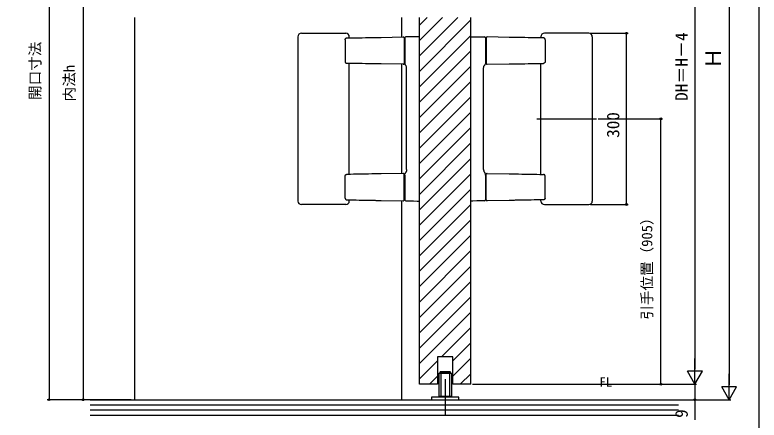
# Model space of a CAD drawing. Units: millimetres, scale not verified. Extents: x -438 to 438, y -652 to 649.
# Drawn here: x 2.5 to 437.5, y -80 to 156.6 of the extents above; entities that cross this region are included whole.
import ezdxf
from ezdxf.enums import TextEntityAlignment as Align

# ---------------------------------------------------------------- set-up
doc = ezdxf.new("R2010")
doc.units = ezdxf.units.MM
doc.header["$LTSCALE"] = 4
for name, color, linetype in [('0-2_USER1', 3, 'Continuous'), ('0-4_YKK_12', 2, 'Continuous'), ('0-5_YKK_13', 4, 'Continuous'), ('0-7_YKK_D', 6, 'Continuous'), ('0-8_YKK_ZWAK', 7, 'Continuous'), ('0-9_YSS_K', 3, 'Continuous')]:
    doc.layers.add(name, color=color, linetype=linetype)
doc.styles.add('ＭＳ ゴシック', font='')
doc.styles.get('ＭＳ ゴシック').set_extended_font_data('MS Gothic')

msp = doc.modelspace()

# ---------------------------------------------------------------- linework, layer by layer
at = {"layer": '0-4_YKK_12'}
for p, q in [((72.498, 155.099), (72.498, -68.112)), ((228.498, 155.099), (228.498, 143.697)), ((238.998, -59.11), (238.998, 155.099)), ((238.998, 150.582), (243.515, 155.099)), ((238.998, 141.602), (252.495, 155.099)), ((238.998, 132.621), (261.475, 155.099)), ((238.998, 123.641), (268.998, 153.641)), ((268.998, -59.11), (268.998, 155.099)), ((238.998, 114.661), (268.998, 144.661)), ((238.998, 105.681), (268.998, 135.681)), ((228.498, 127.75), (228.498, 63.997)), ((238.998, 96.7), (268.998, 126.7)), ((238.998, 87.72), (268.998, 117.72)), ((238.998, 78.74), (268.998, 108.74)), ((238.998, 69.76), (268.998, 99.76)), ((307.498, 95.874), (342.498, 95.874)), ((238.998, 60.779), (268.998, 90.779)), ((238.998, 51.799), (268.998, 81.799)), ((238.998, 42.819), (268.998, 72.819)), ((238.998, 33.838), (268.998, 63.838)), ((238.998, 24.858), (268.998, 54.858)), ((228.498, 48.05), (228.498, -68.112)), ((238.998, 15.878), (268.998, 45.878)), ((238.998, 6.898), (268.998, 36.898)), ((238.998, -2.083), (268.998, 27.917)), ((238.998, -11.063), (268.998, 18.937)), ((238.998, -20.043), (268.998, 9.957)), ((238.998, -29.023), (268.998, 0.977)), ((238.998, -38.004), (268.998, -8.004)), ((238.998, -46.984), (268.998, -16.984)), ((251.852, -43.11), (268.998, -25.964)), ((258.498, -45.444), (268.998, -34.944)), ((238.998, -55.964), (249.498, -45.464)), ((258.498, -54.425), (268.998, -43.925)), ((244.832, -59.11), (249.498, -54.444)), ((262.793, -59.11), (268.998, -52.905)), ((249.498, -59.11), (238.998, -59.11)), ((268.998, -59.11), (258.498, -59.11))]:
    msp.add_line(p, q, dxfattribs=at)
msp.add_lwpolyline([(258.498, -59.11), (258.498, -43.11), (249.498, -43.11), (249.498, -59.11)], dxfattribs=at)
at = {"layer": '0-5_YKK_13'}
for p, q in [((167.998, 143.874), (167.998, 47.874)), ((169.998, 145.874), (172.97, 145.874)), ((172.97, 145.874), (174.512, 145.874)), ((174.512, 145.874), (191.483, 145.874)), ((191.483, 145.874), (193.026, 145.874)), ((193.026, 145.874), (195.998, 145.874)), ((197.998, 143.165), (197.998, 143.874)), ((216.57, 143.489), (229.489, 143.715)), ((238.998, 143.874), (237.726, 143.851)), ((238.998, 142.874), (238.998, 143.874)), ((268.998, 143.874), (270.27, 143.851)), ((268.998, 142.874), (268.998, 143.874)), ((291.425, 143.489), (278.506, 143.715)), ((309.998, 143.165), (309.998, 143.874)), ((314.97, 145.874), (311.998, 145.874)), ((316.512, 145.874), (314.97, 145.874)), ((333.483, 145.874), (316.512, 145.874)), ((335.026, 145.874), (333.483, 145.874)), ((337.998, 145.874), (335.026, 145.874)), ((339.998, 143.874), (339.998, 47.874)), ((195.591, 142.13), (195.591, 129.317)), ((196.424, 143.136), (198.192, 143.168)), ((229.998, 143.215), (229.998, 128.232)), ((230.498, 140.424), (229.998, 140.424)), ((230.498, 142.738), (230.498, 128.649)), ((238.998, 48.873), (238.998, 142.874)), ((268.998, 48.873), (268.998, 142.874)), ((277.498, 142.738), (277.498, 128.649)), ((277.498, 140.424), (277.998, 140.424)), ((277.998, 143.215), (277.998, 128.232)), ((311.572, 143.136), (309.804, 143.168)), ((312.404, 142.13), (312.404, 129.317)), ((230.498, 131.024), (229.998, 131.024)), ((277.498, 131.024), (277.998, 131.024)), ((198.192, 128.279), (196.424, 128.311)), ((197.998, 63.465), (197.998, 128.282)), ((229.489, 127.732), (216.57, 127.958)), ((278.506, 127.732), (291.425, 127.958)), ((309.804, 128.279), (311.572, 128.311)), ((309.998, 63.465), (309.998, 128.282)), ((231.498, 66.274), (231.498, 125.473)), ((276.498, 66.274), (276.498, 125.473)), ((195.591, 49.617), (195.591, 62.43)), ((198.192, 63.468), (196.424, 63.436)), ((229.489, 64.015), (216.57, 63.789)), ((229.998, 48.532), (229.998, 63.515)), ((230.498, 63.098), (230.498, 49.009)), ((277.498, 63.098), (277.498, 49.009)), ((277.998, 48.532), (277.998, 63.515)), ((278.506, 64.015), (291.425, 63.789)), ((309.804, 63.468), (311.572, 63.436)), ((312.404, 49.617), (312.404, 62.43)), ((230.498, 60.724), (229.998, 60.724)), ((277.498, 60.724), (277.998, 60.724)), ((196.424, 48.611), (198.192, 48.579)), ((197.998, 47.874), (197.998, 48.582)), ((216.57, 48.258), (229.489, 48.032)), ((230.498, 51.324), (229.998, 51.324)), ((277.498, 51.324), (277.998, 51.324)), ((291.425, 48.258), (278.506, 48.032)), ((311.572, 48.611), (309.804, 48.579)), ((309.998, 47.874), (309.998, 48.582)), ((172.97, 45.874), (169.998, 45.874)), ((174.512, 45.874), (172.97, 45.874)), ((191.483, 45.874), (174.512, 45.874)), ((193.026, 45.874), (191.483, 45.874)), ((195.998, 45.874), (193.026, 45.874)), ((311.998, 45.874), (314.97, 45.874)), ((314.97, 45.874), (316.512, 45.874)), ((316.512, 45.874), (333.483, 45.874)), ((333.483, 45.874), (335.026, 45.874)), ((335.026, 45.874), (337.998, 45.874)), ((250.998, -51.813), (251.198, -51.613)), ((250.998, -51.813), (250.998, -52.613)), ((250.998, -51.813), (256.998, -51.813)), ((251.198, -51.613), (256.798, -51.613)), ((256.998, -51.813), (256.798, -51.613)), ((256.998, -51.813), (256.998, -52.613)), ((250.248, -52.813), (250.448, -52.613)), ((257.548, -52.613), (250.448, -52.613)), ((251.498, -52.613), (251.498, -66.613)), ((253.998, -56.188), (253.998, -76.945)), ((256.498, -52.613), (256.498, -66.613)), ((257.748, -52.813), (257.548, -52.613)), ((257.748, -52.813), (257.748, -66.213)), ((257.748, -66.213), (250.248, -66.213)), ((257.548, -66.413), (250.448, -66.413)), ((257.548, -66.413), (257.748, -66.213))]:
    msp.add_line(p, q, dxfattribs=at)
for points in [[(237.726, 143.851), (235.425, 143.811), (233.178, 143.772), (230.989, 143.734)], [(270.27, 143.851), (272.571, 143.811), (274.818, 143.772), (277.006, 143.734)], [(195.591, 142.13), (195.597, 142.286), (195.629, 142.438), (195.678, 142.581), (195.744, 142.712), (195.826, 142.829), (195.922, 142.931), (196.031, 143.016), (196.153, 143.079), (196.285, 143.122), (196.424, 143.136)], [(198.192, 143.168), (198.384, 143.172), (198.563, 143.175), (198.719, 143.178)], [(198.719, 143.178), (200.364, 143.206), (202.054, 143.236), (203.785, 143.266), (205.557, 143.297), (207.368, 143.329), (209.218, 143.361), (211.104, 143.394), (213.024, 143.427)], [(213.024, 143.427), (213.569, 143.437), (214.138, 143.447), (214.728, 143.457), (215.333, 143.468), (215.949, 143.478), (216.57, 143.489)], [(230.498, 143.234), (230.498, 143.223), (230.498, 143.192), (230.498, 143.139), (230.498, 143.066), (230.498, 142.971), (230.498, 142.86), (230.498, 142.738)], [(277.498, 143.234), (277.498, 143.223), (277.498, 143.192), (277.498, 143.139), (277.498, 143.066), (277.498, 142.971), (277.498, 142.86), (277.498, 142.738)], [(294.971, 143.427), (294.426, 143.437), (293.857, 143.447), (293.268, 143.457), (292.663, 143.468), (292.047, 143.478), (291.425, 143.489)], [(309.277, 143.178), (307.631, 143.206), (305.942, 143.236), (304.211, 143.266), (302.439, 143.297), (300.627, 143.329), (298.778, 143.361), (296.892, 143.394), (294.971, 143.427)], [(309.804, 143.168), (309.611, 143.172), (309.433, 143.175), (309.277, 143.178)], [(312.404, 142.13), (312.398, 142.286), (312.366, 142.438), (312.318, 142.581), (312.252, 142.712), (312.17, 142.829), (312.074, 142.931), (311.964, 143.016), (311.842, 143.079), (311.71, 143.122), (311.572, 143.136)], [(195.591, 129.317), (195.597, 129.161), (195.629, 129.009), (195.678, 128.866), (195.744, 128.735), (195.826, 128.618), (195.922, 128.516), (196.031, 128.431), (196.153, 128.368), (196.285, 128.325), (196.424, 128.311)], [(198.719, 128.269), (198.563, 128.272), (198.384, 128.275), (198.192, 128.279)], [(213.024, 128.02), (211.104, 128.053), (209.218, 128.086), (207.368, 128.119), (205.557, 128.15), (203.785, 128.181), (202.054, 128.211), (200.364, 128.241), (198.719, 128.269)], [(216.57, 127.958), (215.949, 127.969), (215.333, 127.979), (214.728, 127.99), (214.138, 128), (213.569, 128.01), (213.024, 128.02)], [(230.498, 128.649), (230.498, 128.496), (230.498, 128.364), (230.498, 128.264), (230.498, 128.152), (230.498, 127.935)], [(231.498, 125.475), (231.49, 125.76), (231.445, 126.044), (231.378, 126.32), (231.288, 126.587), (231.175, 126.837), (231.054, 127.054), (230.951, 127.21), (230.879, 127.308), (230.83, 127.371), (230.793, 127.415), (230.737, 127.478), (230.697, 127.521), (230.668, 127.549)], [(276.498, 125.475), (276.505, 125.76), (276.55, 126.044), (276.617, 126.32), (276.708, 126.587), (276.82, 126.837), (276.941, 127.054), (277.044, 127.21), (277.116, 127.308), (277.166, 127.371), (277.203, 127.415), (277.258, 127.478), (277.299, 127.521), (277.328, 127.549)], [(277.498, 128.649), (277.498, 128.496), (277.498, 128.364), (277.498, 128.264), (277.498, 128.152), (277.498, 127.935)], [(291.425, 127.958), (292.047, 127.969), (292.663, 127.979), (293.268, 127.99), (293.857, 128), (294.426, 128.01), (294.971, 128.02)], [(294.971, 128.02), (296.892, 128.053), (298.778, 128.086), (300.627, 128.119), (302.439, 128.15), (304.211, 128.181), (305.942, 128.211), (307.631, 128.241), (309.277, 128.269)], [(309.277, 128.269), (309.433, 128.272), (309.611, 128.275), (309.804, 128.279)], [(312.404, 129.317), (312.398, 129.161), (312.366, 129.009), (312.318, 128.866), (312.252, 128.735), (312.17, 128.618), (312.074, 128.516), (311.964, 128.431), (311.842, 128.368), (311.71, 128.325), (311.572, 128.311)], [(231.498, 66.272), (231.49, 65.987), (231.445, 65.703), (231.378, 65.427), (231.288, 65.16), (231.175, 64.91), (231.054, 64.693), (230.951, 64.537), (230.879, 64.439), (230.83, 64.376), (230.793, 64.332), (230.737, 64.269), (230.697, 64.226), (230.668, 64.198)], [(276.498, 66.272), (276.505, 65.987), (276.55, 65.703), (276.617, 65.427), (276.708, 65.16), (276.82, 64.91), (276.941, 64.693), (277.044, 64.537), (277.116, 64.439), (277.166, 64.376), (277.203, 64.332), (277.258, 64.269), (277.299, 64.226), (277.328, 64.198)], [(195.591, 62.43), (195.597, 62.586), (195.629, 62.738), (195.678, 62.881), (195.744, 63.012), (195.826, 63.129), (195.922, 63.231), (196.031, 63.316), (196.153, 63.379), (196.285, 63.422), (196.424, 63.436)], [(198.719, 63.478), (198.563, 63.475), (198.384, 63.472), (198.192, 63.468)], [(213.024, 63.727), (211.104, 63.694), (209.218, 63.661), (207.368, 63.629), (205.557, 63.597), (203.785, 63.566), (202.054, 63.536), (200.364, 63.506), (198.719, 63.478)], [(216.57, 63.789), (215.949, 63.778), (215.333, 63.768), (214.728, 63.757), (214.138, 63.747), (213.569, 63.737), (213.024, 63.727)], [(230.498, 63.098), (230.498, 63.251), (230.498, 63.383), (230.498, 63.483), (230.498, 63.595), (230.498, 63.812)], [(277.498, 63.098), (277.498, 63.251), (277.498, 63.383), (277.498, 63.483), (277.498, 63.595), (277.498, 63.812)], [(291.425, 63.789), (292.047, 63.778), (292.663, 63.768), (293.268, 63.757), (293.857, 63.747), (294.426, 63.737), (294.971, 63.727)], [(294.971, 63.727), (296.892, 63.694), (298.778, 63.661), (300.627, 63.629), (302.439, 63.597), (304.211, 63.566), (305.942, 63.536), (307.631, 63.506), (309.277, 63.478)], [(309.277, 63.478), (309.433, 63.475), (309.611, 63.472), (309.804, 63.468)], [(312.404, 62.43), (312.398, 62.586), (312.366, 62.738), (312.318, 62.881), (312.252, 63.012), (312.17, 63.129), (312.074, 63.231), (311.964, 63.316), (311.842, 63.379), (311.71, 63.422), (311.572, 63.436)], [(195.591, 49.617), (195.597, 49.461), (195.629, 49.309), (195.678, 49.166), (195.744, 49.035), (195.826, 48.918), (195.922, 48.816), (196.031, 48.731), (196.153, 48.668), (196.285, 48.625), (196.424, 48.611)], [(198.192, 48.579), (198.384, 48.575), (198.563, 48.572), (198.719, 48.569)], [(198.719, 48.569), (200.364, 48.541), (202.054, 48.511), (203.785, 48.481), (205.557, 48.45), (207.368, 48.419), (209.218, 48.386), (211.104, 48.353), (213.024, 48.32)], [(213.024, 48.32), (213.569, 48.31), (214.138, 48.3), (214.728, 48.29), (215.333, 48.279), (215.949, 48.269), (216.57, 48.258)], [(230.498, 49.009), (230.498, 48.842), (230.498, 48.7), (230.498, 48.596), (230.498, 48.534), (230.498, 48.513)], [(230.989, 48.013), (233.178, 47.975), (235.425, 47.936), (237.726, 47.896)], [(237.726, 47.896), (238.998, 47.874), (238.998, 48.873)], [(270.27, 47.896), (268.998, 47.874), (268.998, 48.873)], [(277.006, 48.013), (274.818, 47.975), (272.571, 47.936), (270.27, 47.896)], [(277.498, 49.009), (277.498, 48.842), (277.498, 48.7), (277.498, 48.596), (277.498, 48.534), (277.498, 48.513)], [(294.971, 48.32), (294.426, 48.31), (293.857, 48.3), (293.268, 48.29), (292.663, 48.279), (292.047, 48.269), (291.425, 48.258)], [(309.277, 48.569), (307.631, 48.541), (305.942, 48.511), (304.211, 48.481), (302.439, 48.45), (300.627, 48.419), (298.778, 48.386), (296.892, 48.353), (294.971, 48.32)], [(309.804, 48.579), (309.611, 48.575), (309.433, 48.572), (309.277, 48.569)], [(312.404, 49.617), (312.398, 49.461), (312.366, 49.309), (312.318, 49.166), (312.252, 49.035), (312.17, 48.918), (312.074, 48.816), (311.964, 48.731), (311.842, 48.668), (311.71, 48.625), (311.572, 48.611)], [(257.748, -52.813), (250.248, -52.813), (250.248, -66.213)]]:
    msp.add_lwpolyline(points, dxfattribs=at)
msp.add_lwpolyline([(245.998, -68.113), (261.998, -68.113), (261.998, -66.613), (245.998, -66.613)], close=True, dxfattribs=at)
for centre, radius, start, end in [((169.998, 143.874), 2, 90, 180), ((195.998, 143.874), 2, 0, 90), ((229.498, 143.215), 0.5, 360, 91), ((230.998, 143.234), 0.5, 91, 180), ((276.998, 143.234), 0.5, 0, 89), ((278.498, 143.215), 0.5, 89, 180), ((311.998, 143.874), 2, 90, 180), ((337.998, 143.874), 2, 0, 90), ((229.498, 128.232), 0.5, 269, 360), ((231.047, 127.946), 0.549, 181.22314, 226.35948), ((276.949, 127.946), 0.549, 313.64052, 358.77686), ((278.498, 128.232), 0.5, 180, 271), ((229.498, 63.515), 0.5, 0, 91), ((231.047, 63.801), 0.549, 133.64052, 178.77686), ((276.949, 63.801), 0.549, 1.22314, 46.35948), ((278.498, 63.515), 0.5, 89, 180), ((169.998, 47.874), 2, 180, 270), ((195.998, 47.874), 2, 270, 0), ((229.498, 48.532), 0.5, 269, 0), ((230.998, 48.513), 0.5, 180, 269), ((276.998, 48.513), 0.5, 271, 0), ((278.498, 48.532), 0.5, 180, 271), ((311.998, 47.874), 2, 180, 270), ((337.998, 47.874), 2, 270, 0)]:
    msp.add_arc(centre, radius, start, end, dxfattribs=at)
at = {"layer": '0-7_YKK_D'}
for p, q in [((22.498, 331.9), (22.498, -68.112)), ((399.998, 328.145), (399.998, -50.36)), ((419.998, 323.145), (419.998, -59.362)), ((42.498, 311.887), (42.498, -68.112)), ((338.998, 145.874), (360.998, 145.874)), ((359.998, 45.874), (359.998, 145.874)), ((343.498, 95.874), (380.998, 95.874)), ((379.998, -59.11), (379.998, 95.874)), ((338.998, 45.874), (360.998, 45.874)), ((399.998, -59.11), (399.998, -43.955)), ((399.998, -59.11), (395.623, -51.532)), ((404.373, -51.532), (395.623, -51.532)), ((399.998, -59.11), (404.373, -51.532)), ((419.998, -68.112), (419.998, -52.956)), ((269.998, -59.11), (380.998, -59.11)), ((270.998, -59.11), (400.998, -59.11)), ((270.998, -59.11), (400.998, -59.11)), ((419.998, -68.112), (415.623, -60.534)), ((424.373, -60.534), (415.623, -60.534)), ((419.998, -68.112), (424.373, -60.534)), ((70.498, -68.112), (21.498, -68.112)), ((70.498, -68.112), (41.498, -68.112)), ((270.998, -68.112), (420.998, -68.112)), ((270.998, -68.112), (400.998, -68.112))]:
    msp.add_line(p, q, dxfattribs=at)
msp.add_lwpolyline([(399.998, -59.11), (399.998, -68.112), (399.998, -79.919)], dxfattribs=at)
for centre in [(359.998, 145.874), (379.998, 95.874), (359.998, 45.874), (379.998, -59.11), (22.498, -68.112), (42.498, -68.112), (399.998, -68.112)]:
    msp.add_circle(centre, 0.531, dxfattribs=at)
at = {"layer": '0-8_YKK_ZWAK'}
msp.add_lwpolyline([(-437.5, -652.1), (437.5, -652.1), (437.5, 622.9)], dxfattribs=at)
at = {"layer": '0-9_YSS_K'}
for p, q in [((46.543, -68.112), (390.327, -68.112)), ((46.543, -71.112), (390.327, -71.112)), ((46.543, -74.112), (390.327, -74.112)), ((46.543, -77.112), (390.327, -77.112))]:
    msp.add_line(p, q, dxfattribs=at)

# ---------------------------------------------------------------- texts
at = {"layer": '0-2_USER1', "style": 'ＭＳ ゴシック'}
msp.add_text('FL', height=5.499, dxfattribs=at).set_placement((344.148, -62.1), align=Align.BOTTOM_LEFT)
at = {"layer": '0-7_YKK_D', "style": 'ＭＳ ゴシック'}
for s, height, p in [('DH＝H－4', 7.331, (397.998, 106.421)), ('開口寸法', 6.232, (19.339, 106.974)), ('Ｈ', 9.164, (417.998, 124.931)), ('内法h', 6.232, (39.339, 106.095)), ('300', 7.331, (357.998, 84.851)), ('引手位置（905）', 6.232, (376.935, -21.341)), ('9', 7.331, (397.998, -78.714))]:
    msp.add_text(s, height=height, rotation=90, dxfattribs=at).set_placement(p, align=Align.BOTTOM_LEFT)

doc.saveas('drawing.dxf')
